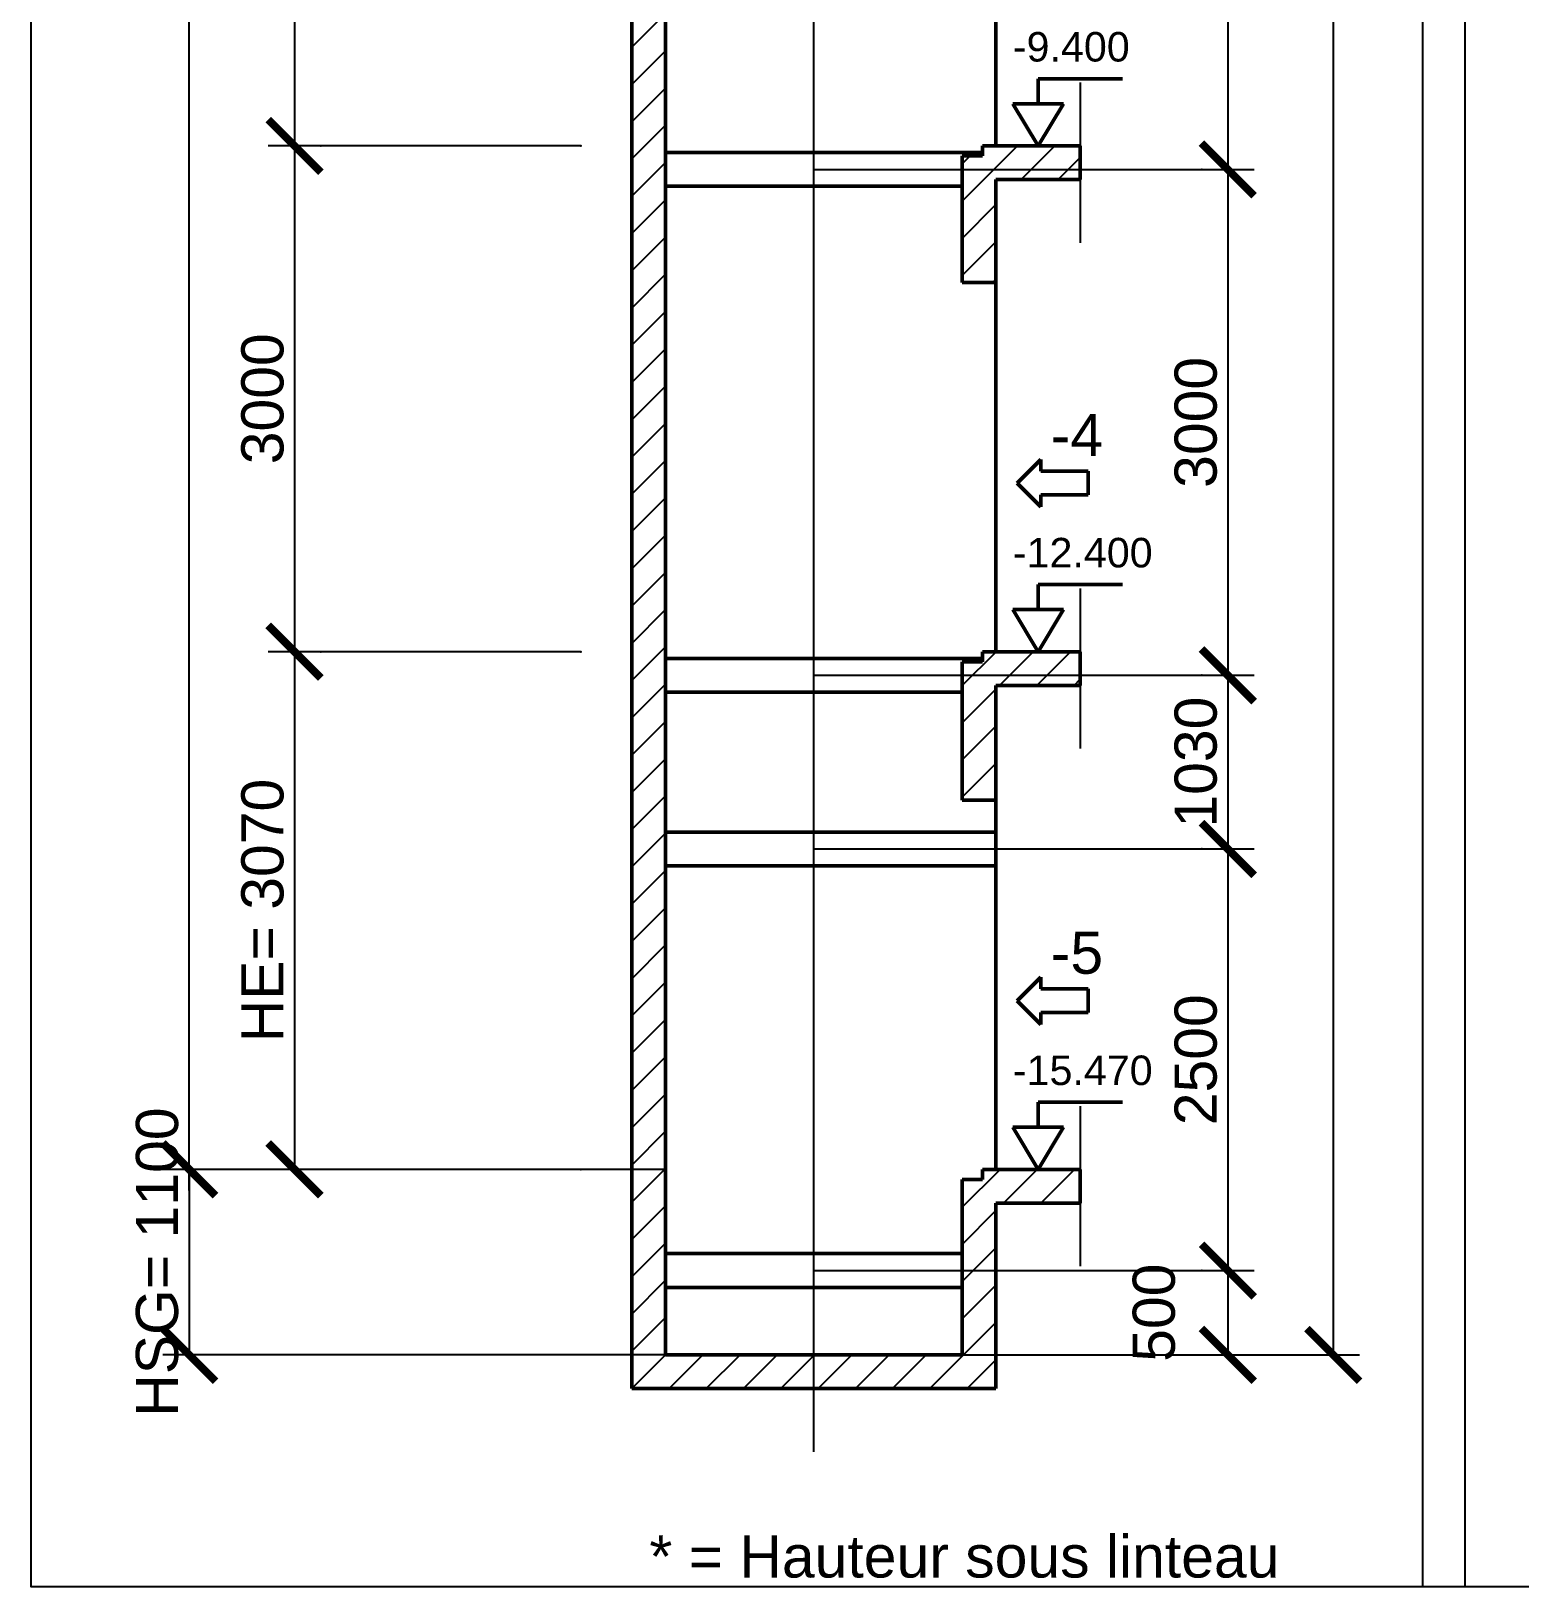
# Model space of a CAD drawing. Header units: millimetres. Extents: x -113 to 79205, y -11371 to 28902.
# Drawn here: x 19947 to 28776, y -625 to 8602 of the extents above; entities that cross this region are included whole.
import ezdxf

# ---------------------------------------------------------------- set-up
doc = ezdxf.new("R2010")
doc.units = ezdxf.units.MM
doc.linetypes.add('AM_ISO08W050', pattern=[18, 12, -1.5, 3, -1.5])
for name, color, linetype, lineweight in [('AM_0', 7, 'Continuous', 50), ('LDCar-AM_0', 7, 'Continuous', 50), ('LDCar-AM_6', 2, 'Continuous', 35), ('LDShaft-AM_0', 7, 'Continuous', 50), ('LDShaft-AM_4', 3, 'Continuous', 25), ('LDShaft-AM_5', 3, 'Continuous', 25), ('LDShaft-AM_6', 2, 'Continuous', 35), ('LDShaft-AM_7', 4, 'AM_ISO08W050', 25), ('LDShaft-AM_8', 1, 'Continuous', 25)]:
    doc.layers.add(name, color=color, linetype=linetype, lineweight=lineweight)
doc.layers.add('AM_VIEWS', color=1, linetype='Continuous', lineweight=25, plot=False)
doc.styles.add('LD', font='ARIALUNI.TTF')
doc.dimstyles.new('LIFT', dxfattribs={"dimtxt": 2.5, "dimasz": 2.5, "dimexe": 1.25, "dimexo": 0, "dimgap": 0.5, "dimtad": 1, "dimdec": 0, "dimzin": 1, "dimdsep": 46, "dimtxsty": 'LD', "dimblk": 'ARCHTICK', "dimcen": 0, "dimdle": 1, "dimclrd": 3, "dimclre": 3, "dimclrt": 4, "dimadec": 0, "dimazin": 0, "dimtp": 0.1, "dimtm": 0.1, "dimtfac": 0.71, "dimtdec": 0, "dimtix": 1, "dimtmove": 0, "dimatfit": 3, "dimfxl": 1, "dimtolj": 1, "dimarcsym": 0})

# ---------------------------------------------------------------- blocks, each defined once
blk = doc.blocks.new('LD_20150423125455_00000041')
at = {"layer": 'LDShaft-AM_8'}
for p, q in [((-200, 7755), (0, 7955)), ((-200, 7534), (0, 7734)), ((-200, 7313), (0, 7513)), ((-200, 7092), (0, 7292)), ((1760, 6842.3), (2087.7, 7170)), ((1760, 7063.3), (1806.7, 7110)), ((2108.6, 6970), (2308.6, 7170)), ((-200, 6871.1), (0, 7071.1)), ((2329.6, 6970), (2460, 7100.4)), ((-200, 6650.1), (0, 6850.1)), ((1760, 6621.4), (1960, 6821.4)), ((-200, 6429.1), (0, 6629.1)), ((1760, 6400.4), (1960, 6600.4)), ((-200, 6208.2), (0, 6408.2)), ((1940.6, 6360), (1960, 6379.4)), ((-200, 5987.2), (0, 6187.2)), ((-200, 5766.2), (0, 5966.2)), ((-200, 5545.2), (0, 5745.2)), ((-200, 5324.3), (0, 5524.3)), ((-200, 5103.3), (0, 5303.3)), ((-200, 4882.3), (0, 5082.3)), ((-200, 4661.4), (0, 4861.4)), ((-200, 4440.4), (0, 4640.4)), ((-200, 4219.4), (0, 4419.4)), ((-200, 3998.4), (0, 4198.4)), ((1760, 3969.7), (1960.3, 4170)), ((1981.3, 3970), (2181.3, 4170)), ((2202.2, 3970), (2402.2, 4170)), ((-200, 3777.5), (0, 3977.5)), ((2423.2, 3970), (2460, 4006.8)), ((1760, 3748.7), (1960, 3948.7)), ((-200, 3556.5), (0, 3756.5)), ((1760, 3527.8), (1960, 3727.8)), ((-200, 3335.5), (0, 3535.5)), ((1760, 3306.8), (1960, 3506.8)), ((-200, 3114.6), (0, 3314.6)), ((-200, 2893.6), (0, 3093.6)), ((-200, 2672.6), (0, 2872.6)), ((-200, 2451.7), (0, 2651.7)), ((-200, 2230.7), (0, 2430.7)), ((-200, 2009.7), (0, 2209.7)), ((-200, 1788.7), (0, 1988.7)), ((-200, 1567.8), (0, 1767.8)), ((-200, 1346.8), (0, 1546.8)), ((-200, 1125.8), (0, 1325.8)), ((-200, 904.9), (0, 1104.9)), ((1760, 876.1), (1983.9, 1100)), ((2004.9, 900), (2204.9, 1100)), ((2225.8, 900), (2425.8, 1100)), ((-200, 683.9), (0, 883.9)), ((1760, 655.1), (1960, 855.1)), ((2446.8, 900), (2460, 913.2)), ((-200, 462.9), (0, 662.9)), ((1760, 434.2), (1960, 634.2)), ((-200, 241.9), (0, 441.9)), ((1760, 213.2), (1960, 413.2)), ((-200, 21), (0, 221)), ((1567.8, -200), (1960, 192.2)), ((241.9, -200), (441.9, 0)), ((462.9, -200), (662.9, 0)), ((683.9, -200), (883.9, 0)), ((1346.8, -200), (1546.8, 0)), ((-200, -200), (0, 0)), ((-200, -200), (0, 0)), ((21, -200), (221, 0)), ((904.9, -200), (1104.9, 0)), ((1125.8, -200), (1325.8, 0)), ((1788.7, -200), (1960, -28.7))]:
    blk.add_line(p, q, dxfattribs=at)
blk = doc.blocks.new('_ArchTick')
at = {"color": 0, "linetype": 'ByBlock', "const_width": 0.15}
blk.add_lwpolyline([(-0.5, -0.5), (0.5, 0.5)], dxfattribs=at)
blk = doc.blocks.new('*D121')
at = {"layer": 'LDShaft-AM_5', "color": 3, "transparency": 16777216}
for p, q in [((23209.3, 4921.2), (21353, 4921.2)), ((21509.3, 4921.2), (21509.3, 1851.2)), ((23209.3, 1851.2), (21353, 1851.2))]:
    blk.add_line(p, q, dxfattribs=at)
for p in [(23208, 4921.2), (23208, 1851.2)]:
    blk.add_point(p, dxfattribs=at)
at = {"layer": 'LDShaft-AM_5', "color": 3, "transparency": 16777216, "xscale": 312.5, "yscale": 312.5, "zscale": 312.5}
for p, rotation in [((21509.3, 4921.2), 90), ((21509.3, 1851.2), 270)]:
    blk.add_blockref('_ArchTick', p, dxfattribs=dict(at, rotation=rotation))
at = {"layer": 'LDShaft-AM_5', "color": 4, "transparency": 16777216, "insert": (21446.8, 3386.2), "char_height": 250, "attachment_point": 8, "rotation": 90, "style": 'LD'}
blk.add_mtext('HE= 3070', dxfattribs=at)
blk = doc.blocks.new('*D122')
at = {"layer": 'LDShaft-AM_5', "color": 3, "transparency": 16777216}
for p, q in [((21665.5, 7921.2), (21353, 7921.2)), ((21509.3, 7921.2), (21509.3, 4921.2)), ((21665.5, 4921.2), (21353, 4921.2))]:
    blk.add_line(p, q, dxfattribs=at)
for p in [(21664.3, 7921.2), (21664.3, 4921.2)]:
    blk.add_point(p, dxfattribs=at)
at = {"layer": 'LDShaft-AM_5', "color": 3, "transparency": 16777216, "xscale": 312.5, "yscale": 312.5, "zscale": 312.5}
for p, rotation in [((21509.3, 7921.2), 90), ((21509.3, 4921.2), 270)]:
    blk.add_blockref('_ArchTick', p, dxfattribs=dict(at, rotation=rotation))
at = {"layer": 'LDShaft-AM_5', "color": 4, "transparency": 16777216, "insert": (21446.8, 6421.2), "char_height": 250, "attachment_point": 8, "rotation": 90, "style": 'LD'}
blk.add_mtext('3000', dxfattribs=at)
blk = doc.blocks.new('*D123')
at = {"layer": 'LDShaft-AM_5', "color": 3, "transparency": 16777216}
for p, q in [((21665.5, 14121.2), (21353, 14121.2)), ((21509.3, 14121.2), (21509.3, 7921.2)), ((23209.3, 7921.2), (21353, 7921.2))]:
    blk.add_line(p, q, dxfattribs=at)
for p in [(21664.3, 14121.2), (23208, 7921.2)]:
    blk.add_point(p, dxfattribs=at)
at = {"layer": 'LDShaft-AM_5', "color": 3, "transparency": 16777216, "xscale": 312.5, "yscale": 312.5, "zscale": 312.5}
for p, rotation in [((21509.3, 14121.2), 90), ((21509.3, 7921.2), 270)]:
    blk.add_blockref('_ArchTick', p, dxfattribs=dict(at, rotation=rotation))
at = {"layer": 'LDShaft-AM_5', "color": 4, "transparency": 16777216, "insert": (21446.8, 11021.2), "char_height": 250, "attachment_point": 8, "rotation": 90, "style": 'LD'}
blk.add_mtext('6200', dxfattribs=at)
blk = doc.blocks.new('LD_20150423125455_00000042')
at = {"layer": 'LDShaft-AM_0'}
for p, q in [((0, 0), (0, 13310)), ((-200, 13169.9999), (-200, -200)), ((1960, 7170), (1960, 9360)), ((1760, 7110), (1760, 6360)), ((1800, 7110), (1760, 7110)), ((1880, 7110), (1800, 7110)), ((1880, 7169.9999), (1880, 7110)), ((1960, 7169.9999), (1880, 7169.9999)), ((2460, 7169.9999), (1960, 7169.9999)), ((2460, 6969.9999), (2460, 7169.9999)), ((1960, 6969.9999), (2460, 6969.9999)), ((1960, 6360), (1960, 6969.9999)), ((1760, 6360), (1800, 6360)), ((1800, 6360), (1960, 6360)), ((1960, 4170), (1960, 6360)), ((1880, 4169.9999), (1880, 4110)), ((1960, 4169.9999), (1880, 4169.9999)), ((2460, 4169.9999), (1960, 4169.9999)), ((2460, 3969.9999), (2460, 4169.9999)), ((1760, 4110), (1760, 3290)), ((1800, 4110), (1760, 4110)), ((1880, 4110), (1800, 4110)), ((1960, 3969.9999), (2460, 3969.9999)), ((1960, 3290), (1960, 3969.9999)), ((1760, 3290), (1800, 3290)), ((1800, 3290), (1960, 3290)), ((1960, 1100), (1960, 3290)), ((1760, 1040), (1760, 0)), ((1800, 1040), (1760, 1040)), ((1880, 1040), (1800, 1040)), ((1880, 1099.9999), (1880, 1040)), ((1960, 1099.9999), (1880, 1099.9999)), ((2460, 1099.9999), (1960, 1099.9999)), ((2460, 899.9999), (2460, 1099.9999)), ((1960, 899.9999), (2460, 899.9999)), ((1960, 0), (1960, 899.9999)), ((1760, 0), (0, 0)), ((1960, -200), (1960, 0)), ((-200, -200), (-40, -200)), ((-40, -200), (0, -200)), ((0, -200), (1960, -200))]:
    blk.add_line(p, q, dxfattribs=at)
blk = doc.blocks.new('*D128')
at = {"layer": 'LDShaft-AM_5', "color": 3, "transparency": 16777216}
for p, q in [((23709.3, 26461.2), (27825.5, 26461.2)), ((27669.3, 26461.2), (27669.3, 751.2)), ((23709.3, 751.2), (27825.5, 751.2))]:
    blk.add_line(p, q, dxfattribs=at)
for p in [(23710.5, 26461.2), (23710.5, 751.2)]:
    blk.add_point(p, dxfattribs=at)
at = {"layer": 'LDShaft-AM_5', "color": 3, "transparency": 16777216, "xscale": 312.5, "yscale": 312.5, "zscale": 312.5}
for p, rotation in [((27669.3, 26461.2), 90), ((27669.3, 751.2), 270)]:
    blk.add_blockref('_ArchTick', p, dxfattribs=dict(at, rotation=rotation))
at = {"layer": 'LDShaft-AM_5', "color": 4, "transparency": 16777216, "insert": (27606.8, 13606.2), "char_height": 250, "attachment_point": 8, "rotation": 90, "style": 'LD'}
blk.add_mtext('HS= 25710', dxfattribs=at)
blk = doc.blocks.new('*D130')
at = {"layer": 'LDShaft-AM_5', "color": 3, "transparency": 16777216}
for p, q in [((23709.3, 1851.2), (20728, 1851.2)), ((20884.3, 1851.2), (20884.3, 751.2)), ((23709.3, 751.2), (20728, 751.2))]:
    blk.add_line(p, q, dxfattribs=at)
for p in [(23708, 1851.2), (23708, 751.2)]:
    blk.add_point(p, dxfattribs=at)
at = {"layer": 'LDShaft-AM_5', "color": 3, "transparency": 16777216, "xscale": 312.5, "yscale": 312.5, "zscale": 312.5}
for p, rotation in [((20884.3, 1851.2), 90), ((20884.3, 751.2), 270)]:
    blk.add_blockref('_ArchTick', p, dxfattribs=dict(at, rotation=rotation))
at = {"layer": 'LDShaft-AM_5', "color": 4, "transparency": 16777216, "insert": (20821.8, 1301.2), "char_height": 250, "attachment_point": 8, "rotation": 90, "style": 'LD'}
blk.add_mtext('HSG= 1100', dxfattribs=at)
blk = doc.blocks.new('*D131')
at = {"layer": 'Defpoints', "color": 0, "transparency": 16777216}
for p in [(20884.3, 23061.2), (23575.9, 23061.2), (23709.3, 1851.2)]:
    blk.add_point(p, dxfattribs=at)
at = {"layer": 'LDShaft-AM_5', "color": 3, "lineweight": -2, "transparency": 16777216}
for p, q in [((20884.3, 1726.2), (20884.3, 23186.2)), ((23575.9, 23061.2), (20728, 23061.2)), ((23709.3, 1851.2), (20728, 1851.2))]:
    blk.add_line(p, q, dxfattribs=at)
at = {"layer": 'LDShaft-AM_5', "color": 3, "lineweight": -2, "transparency": 16777216, "xscale": 312.5, "yscale": 312.5, "zscale": 312.5}
for p, rotation in [((20884.3, 23061.2), 90), ((20884.3, 1851.2), 270)]:
    blk.add_blockref('_ArchTick', p, dxfattribs=dict(at, rotation=rotation))
at = {"layer": 'LDShaft-AM_5', "color": 4, "transparency": 16777216, "insert": (20684.9, 12456.2), "char_height": 250, "attachment_point": 5, "rotation": 90, "style": 'LD'}
blk.add_mtext('\\A1;HQ= 21210', dxfattribs=at)
blk = doc.blocks.new('LD_20150423125455_00000044')
at = {"layer": 'LDShaft-AM_4'}
blk.add_line((700, 375), (700, -575.0001), dxfattribs=at)
blk = doc.blocks.new('LD_ENTRY_FLOOR_R')
for p, q in [((0, 0), (-150, 250)), ((150, 250), (0, 0))]:
    blk.add_line(p, q)
at = {"layer": 'AM_0'}
for p, q in [((0, 397.7), (500, 397.7)), ((0, 250), (0, 397.7)), ((-150, 250), (150, 250))]:
    blk.add_line(p, q, dxfattribs=at)
blk = doc.blocks.new('LD_20150423125455_00000045')
at = {"layer": 'LDCar-AM_0'}
blk.add_blockref('LD_ENTRY_FLOOR_R', (0, 0), dxfattribs=at)
at = {"layer": 'LDCar-AM_0', "style": 'LD'}
blk.add_text('-15.470', height=175, dxfattribs=at).set_placement((-150, 500))
blk = doc.blocks.new('LD_ENTRY_R')
for p, q in [((0, 0), (140.6, 140.6)), ((140.6, 70.3), (140.6, 140.6)), ((0, 0), (140.6, -140.6)), ((140.6, 70.3), (422, 70.3)), ((422, -70.3), (422, 70.3)), ((140.6, -70.3), (422, -70.3)), ((140.6, -70.3), (140.6, -140.6))]:
    blk.add_line(p, q)
blk = doc.blocks.new('LD_20150423125455_00000046')
at = {"layer": 'LDCar-AM_0'}
blk.add_blockref('LD_ENTRY_R', (0, 0), dxfattribs=at)
at = {"layer": 'LDCar-AM_0', "style": 'LD'}
blk.add_text('-5', height=250, dxfattribs=at).set_placement((200, 160))
blk = doc.blocks.new('LD_20150423125455_00000048')
at = {"layer": 'LDShaft-AM_4'}
blk.add_line((700, 375), (700, -575.0001), dxfattribs=at)
blk = doc.blocks.new('LD_20150423125455_0000004A')
at = {"layer": 'LDCar-AM_0'}
blk.add_blockref('LD_ENTRY_FLOOR_R', (0, 0), dxfattribs=at)
at = {"layer": 'LDCar-AM_0', "style": 'LD'}
blk.add_text('-12.400', height=175, dxfattribs=at).set_placement((-150, 500))
blk = doc.blocks.new('LD_20150423125455_0000004B')
at = {"layer": 'LDCar-AM_0'}
blk.add_blockref('LD_ENTRY_R', (0, 0), dxfattribs=at)
at = {"layer": 'LDCar-AM_0', "style": 'LD'}
blk.add_text('-4', height=250, dxfattribs=at).set_placement((200, 160))
blk = doc.blocks.new('LD_20150423125455_0000004C')
at = {"layer": 'LDShaft-AM_4'}
blk.add_line((700, 375), (700, -575.0001), dxfattribs=at)
blk = doc.blocks.new('LD_20150423125455_0000004E')
at = {"layer": 'LDCar-AM_0'}
blk.add_blockref('LD_ENTRY_FLOOR_R', (0, 0), dxfattribs=at)
at = {"layer": 'LDCar-AM_0', "style": 'LD'}
blk.add_text('-9.400', height=175, dxfattribs=at).set_placement((-150, 500))
blk = doc.blocks.new('LD_20150423125455_00000050')
at = {"layer": 'LDShaft-AM_7'}
blk.add_line((0, -22885), (0, 3975), dxfattribs=at)
blk = doc.blocks.new('*D144')
at = {"layer": 'LDShaft-AM_5', "color": 3, "transparency": 16777216}
for p, q in [((24589.3, 1251.2), (27200.5, 1251.2)), ((27044.3, 1251.2), (27044.3, 751.2)), ((24589.3, 751.2), (27200.5, 751.2))]:
    blk.add_line(p, q, dxfattribs=at)
for p in [(24590.5, 1251.2), (24590.5, 751.2)]:
    blk.add_point(p, dxfattribs=at)
at = {"layer": 'LDShaft-AM_5', "color": 3, "transparency": 16777216, "xscale": 312.5, "yscale": 312.5, "zscale": 312.5, "rotation": 90}
blk.add_blockref('_ArchTick', (27044.3, 751.2), dxfattribs=at)
at = {"layer": 'LDShaft-AM_5', "color": 4, "transparency": 16777216, "insert": (26606.8, 1001.2), "char_height": 250, "attachment_point": 5, "rotation": 90, "style": 'LD'}
blk.add_mtext('500', dxfattribs=at)
blk = doc.blocks.new('_NONE')
blk = doc.blocks.new('*D145')
at = {"layer": 'LDShaft-AM_5', "color": 3, "transparency": 16777216}
for p, q in [((24589.3, 3751.2), (27200.5, 3751.2)), ((27044.3, 3751.2), (27044.3, 1251.2)), ((26888, 1251.2), (27200.5, 1251.2))]:
    blk.add_line(p, q, dxfattribs=at)
for p in [(24590.5, 3751.2), (26889.3, 1251.2)]:
    blk.add_point(p, dxfattribs=at)
at = {"layer": 'LDShaft-AM_5', "color": 3, "transparency": 16777216, "xscale": 312.5, "yscale": 312.5, "zscale": 312.5}
for p, rotation in [((27044.3, 3751.2), 90), ((27044.3, 1251.2), 270)]:
    blk.add_blockref('_ArchTick', p, dxfattribs=dict(at, rotation=rotation))
at = {"layer": 'LDShaft-AM_5', "color": 4, "transparency": 16777216, "insert": (26981.8, 2501.2), "char_height": 250, "attachment_point": 8, "rotation": 90, "style": 'LD'}
blk.add_mtext('2500', dxfattribs=at)
blk = doc.blocks.new('*D146')
at = {"layer": 'LDShaft-AM_5', "color": 3, "transparency": 16777216}
for p, q in [((24589.3, 4781.2), (27200.5, 4781.2)), ((27044.3, 4781.2), (27044.3, 3751.2)), ((26888, 3751.2), (27200.5, 3751.2))]:
    blk.add_line(p, q, dxfattribs=at)
for p in [(24590.5, 4781.2), (26889.3, 3751.2)]:
    blk.add_point(p, dxfattribs=at)
at = {"layer": 'LDShaft-AM_5', "color": 3, "transparency": 16777216, "xscale": 312.5, "yscale": 312.5, "zscale": 312.5}
for p, rotation in [((27044.3, 4781.2), 90), ((27044.3, 3751.2), 270)]:
    blk.add_blockref('_ArchTick', p, dxfattribs=dict(at, rotation=rotation))
at = {"layer": 'LDShaft-AM_5', "color": 4, "transparency": 16777216, "insert": (26981.8, 4266.2), "char_height": 250, "attachment_point": 8, "rotation": 90, "style": 'LD'}
blk.add_mtext('1030', dxfattribs=at)
blk = doc.blocks.new('*D147')
at = {"layer": 'LDShaft-AM_5', "color": 3, "transparency": 16777216}
for p, q in [((24589.3, 7781.2), (27200.5, 7781.2)), ((27044.3, 7781.2), (27044.3, 4781.2)), ((26888, 4781.2), (27200.5, 4781.2))]:
    blk.add_line(p, q, dxfattribs=at)
for p in [(24590.5, 7781.2), (26889.3, 4781.2)]:
    blk.add_point(p, dxfattribs=at)
at = {"layer": 'LDShaft-AM_5', "color": 3, "transparency": 16777216, "xscale": 312.5, "yscale": 312.5, "zscale": 312.5}
for p, rotation in [((27044.3, 7781.2), 90), ((27044.3, 4781.2), 270)]:
    blk.add_blockref('_ArchTick', p, dxfattribs=dict(at, rotation=rotation))
at = {"layer": 'LDShaft-AM_5', "color": 4, "transparency": 16777216, "insert": (26981.8, 6281.2), "char_height": 250, "attachment_point": 8, "rotation": 90, "style": 'LD'}
blk.add_mtext('3000', dxfattribs=at)
blk = doc.blocks.new('*D148')
at = {"layer": 'LDShaft-AM_5', "color": 3, "transparency": 16777216}
for p, q in [((24589.3, 10881.2), (27200.5, 10881.2)), ((27044.3, 10881.2), (27044.3, 7781.2)), ((26888, 7781.2), (27200.5, 7781.2))]:
    blk.add_line(p, q, dxfattribs=at)
for p in [(24590.5, 10881.2), (26889.3, 7781.2)]:
    blk.add_point(p, dxfattribs=at)
at = {"layer": 'LDShaft-AM_5', "color": 3, "transparency": 16777216, "xscale": 312.5, "yscale": 312.5, "zscale": 312.5}
for p, rotation in [((27044.3, 10881.2), 90), ((27044.3, 7781.2), 270)]:
    blk.add_blockref('_ArchTick', p, dxfattribs=dict(at, rotation=rotation))
at = {"layer": 'LDShaft-AM_5', "color": 4, "transparency": 16777216, "insert": (26981.8, 9331.2), "char_height": 250, "attachment_point": 8, "rotation": 90, "style": 'LD'}
blk.add_mtext('3100', dxfattribs=at)

msp = doc.modelspace()

# ---------------------------------------------------------------- linework, layer by layer
at = {"layer": 'AM_0'}
for p, q in [((25589.3, 7881.2), (23709.3, 7881.2)), ((25469.3, 7681.2), (23709.3, 7681.2)), ((25589.3, 4881.2), (23709.3, 4881.2)), ((25469.3, 4681.2), (23709.3, 4681.2)), ((25669.3, 3851.2), (23709.3, 3851.2)), ((25669.3, 3651.2), (23709.3, 3651.2)), ((25469.3, 1351.2), (23709.3, 1351.2)), ((25469.3, 1151.2), (23709.3, 1151.2))]:
    msp.add_line(p, q, dxfattribs=at)
at = {"layer": 'AM_VIEWS'}
for points in [[(19946.8, 28683.5), (28450.5, 28683.5), (28450.5, -625), (19946.8, -625)], [(28200.5, 28244.2), (34747.2, 28244.2), (34747.2, -625), (28200.5, -625)]]:
    msp.add_lwpolyline(points, close=True, dxfattribs=at)

# ---------------------------------------------------------------- block references
at = {"layer": 'LDCar-AM_6'}
for name, p in [('LD_20150423125455_0000004E', (25919.3, 7921.2)), ('LD_20150423125455_0000004B', (25794.3, 5921.2)), ('LD_20150423125455_0000004A', (25919.3, 4921.2)), ('LD_20150423125455_00000046', (25794.3, 2851.2)), ('LD_20150423125455_00000045', (25919.3, 1851.2))]:
    msp.add_blockref(name, p, dxfattribs=at)
at = {"layer": 'LDShaft-AM_6'}
for name, p in [('LD_20150423125455_00000050', (24589.3, 23061.2)), ('LD_20150423125455_00000041', (23709.3, 751.2)), ('LD_20150423125455_00000042', (23709.3, 751.2)), ('LD_20150423125455_0000004C', (25469.3, 7921.2)), ('LD_20150423125455_00000048', (25469.3, 4921.2)), ('LD_20150423125455_00000044', (25469.3, 1851.2))]:
    msp.add_blockref(name, p, dxfattribs=at)

# ---------------------------------------------------------------- texts
at = {"layer": 'LDShaft-AM_0', "insert": (25433.5, -446.4), "char_height": 250, "attachment_point": 5, "style": 'LD'}
msp.add_mtext('\\fArial Unicode MS|b0|i0|u0;\\C256; * = Hauteur sous linteau', dxfattribs=at)

# ---------------------------------------------------------------- dimensions: what is measured, and where the dimension line sits
at = {"layer": 'LDShaft-AM_5'}
for base, p1, p2, text, picture, middle in [((27669.3, 13606.2), (23709.3, 751.2), (23709.3, 26461.2), 'HS= <>', '*D128', (27669.3, 13606.2)), ((20884.3, 23061.2), (23709.3, 1851.2), (23575.9, 23061.2), 'HQ= <>', '*D131', (20684.9, 12456.2)), ((21509.3, 3386.2), (23209.3, 1851.2), (23209.3, 4921.2), 'HE= <>', '*D121', (21509.3, 3386.2)), ((20884.3, 1301.2), (23709.3, 751.2), (23709.3, 1851.2), 'HSG= <>', '*D130', (20884.3, 1301.2))]:
    dim = msp.add_linear_dim(base=base, p1=p1, p2=p2, angle=90, text=text, dimstyle='LIFT', override={"dimscale": 125, "dimtxt": 2, "dimtix": 1}, dxfattribs=at)
    dim.commit()
    dim.dimension.update_dxf_attribs({"geometry": picture, "text_midpoint": middle})
for base, p1, p2, override, picture, middle in [((21509.3, 11021.2), (23209.3, 7921.2), (21665.5, 14121.2), {"dimscale": 125, "dimtxt": 2, "dimtix": 1}, '*D123', (21509.3, 11021.2)), ((27044.3, 9331.2), (26888, 7781.2), (24589.3, 10881.2), {"dimscale": 125, "dimtxt": 2, "dimtix": 1}, '*D148', (27044.3, 9331.2)), ((21509.3, 6421.2), (21665.5, 4921.2), (21665.5, 7921.2), {"dimscale": 125, "dimtxt": 2, "dimtix": 1}, '*D122', (21509.3, 6421.2)), ((27044.3, 6281.2), (26888, 4781.2), (24589.3, 7781.2), {"dimscale": 125, "dimtxt": 2, "dimtix": 1}, '*D147', (27044.3, 6281.2)), ((27044.3, 4266.2), (26888, 3751.2), (24589.3, 4781.2), {"dimscale": 125, "dimtxt": 2, "dimtix": 1}, '*D146', (27044.3, 4266.2)), ((27044.3, 2501.2), (26888, 1251.2), (24589.3, 3751.2), {"dimscale": 125, "dimtxt": 2, "dimtix": 1}, '*D145', (27044.3, 2501.2)), ((27044.3, 1001.2), (24589.3, 751.2), (24589.3, 1251.2), {"dimscale": 125, "dimtxt": 2, "dimblk2": 'NONE', "dimtix": 1, "dimtmove": 2}, '*D144', (26606.8, 1001.2))]:
    dim = msp.add_linear_dim(base=base, p1=p1, p2=p2, angle=90, dimstyle='LIFT', override=override, dxfattribs=at)
    dim.commit()
    dim.dimension.update_dxf_attribs({"geometry": picture, "text_midpoint": middle})

doc.saveas('drawing.dxf')
